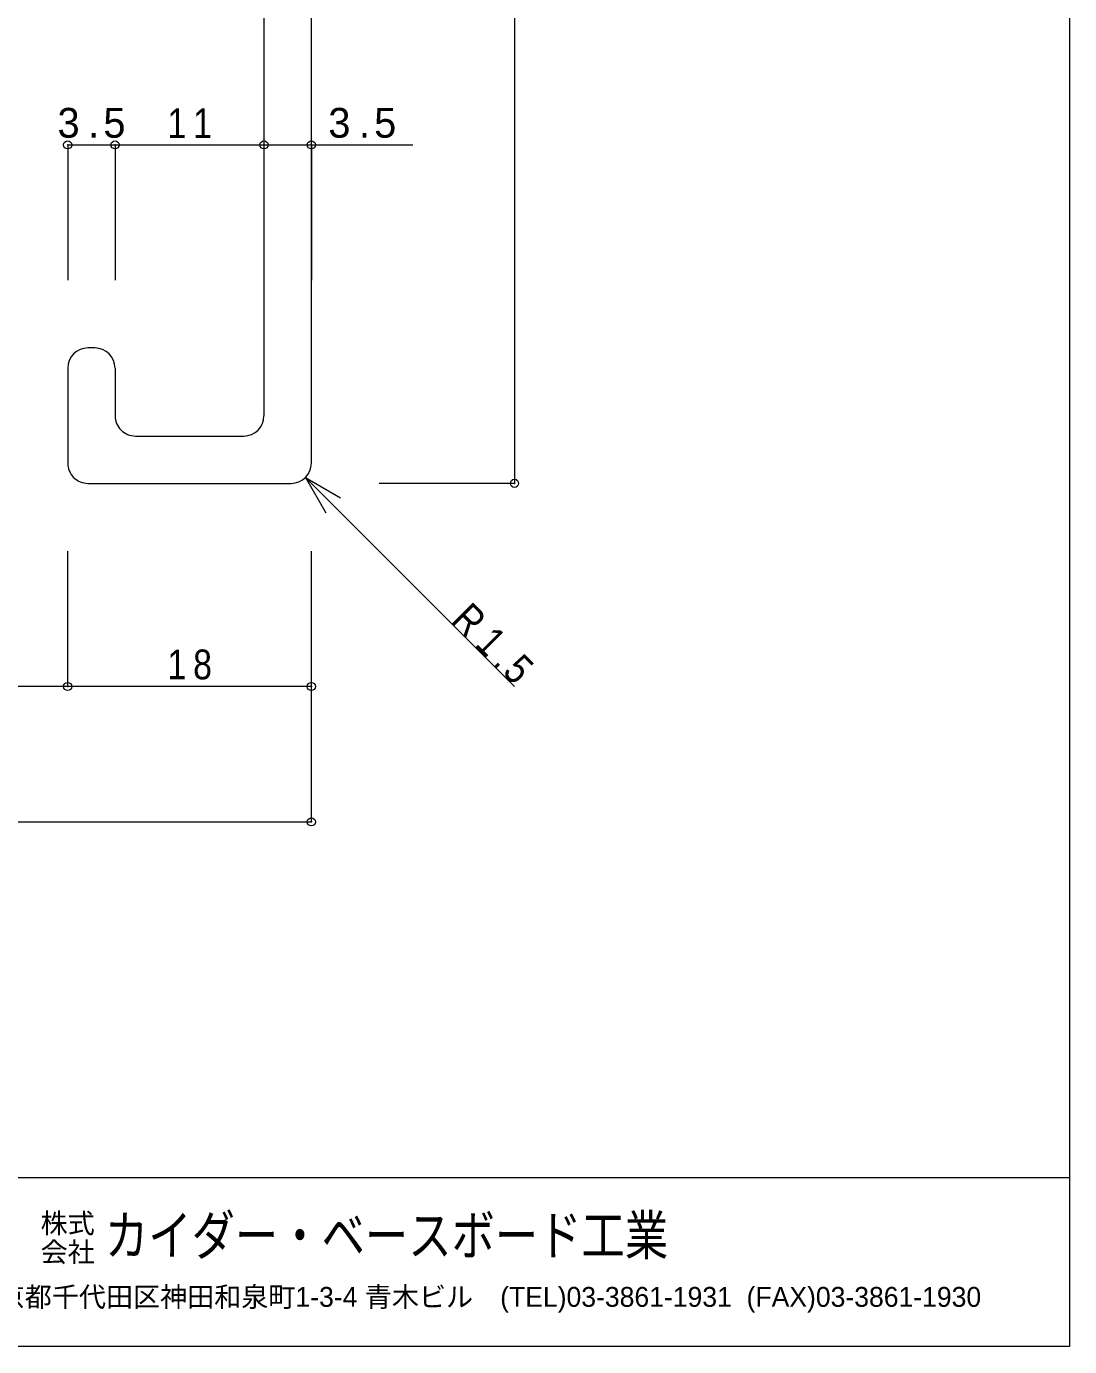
# Model space of a CAD drawing. Units: millimetres at full size, sheet at 1:1; details may follow other scales. Extents: x -141 to 141, y -98 to 98.
# Drawn here: x 64 to 141, y -97.5 to 0 of the extents above; entities that cross this region are included whole.
import ezdxf
from ezdxf.enums import TextEntityAlignment as Align

# ---------------------------------------------------------------- set-up
doc = ezdxf.new("R2010")
doc.units = ezdxf.units.MM
doc.header["$PDMODE"] = 32
doc.header["$PDSIZE"] = 0.6
for name, color, linetype, lineweight in [('0-0_ＫＢ製品', 2, 'Continuous', 9), ('0-3_寸法', 4, 'Continuous', 9), ('0-4_引出線字', 4, 'Continuous', 9), ('F-0_図面枠', 5, 'Continuous', 9), ('F-5_F-5ﾚｲﾔ', 7, 'Continuous', 9)]:
    doc.layers.add(name, color=color, linetype=linetype, lineweight=lineweight)
doc.layers.add('0-5_文字', color=7, linetype='Continuous')
doc.styles.add('HG創英角ｺﾞｼｯｸUB', font='')
doc.styles.add('HGｺﾞｼｯｸM', font='')
doc.styles.add('ＭＳ ゴシック', font='')
doc.styles.get('HG創英角ｺﾞｼｯｸUB').set_extended_font_data('HG創英角ｺﾞｼｯｸUB')
doc.styles.get('HGｺﾞｼｯｸM').set_extended_font_data('HGｺﾞｼｯｸM')
doc.styles.get('ＭＳ ゴシック').set_extended_font_data('MS Gothic')

msp = doc.modelspace()

# ---------------------------------------------------------------- linework, layer by layer
at = {"layer": '0-0_ＫＢ製品'}
for p, q in [((85, -32.25), (85, 46.55)), ((81.5, 41.25), (81.5, -28.75)), ((69, -23.75), (68.5, -23.75)), ((67, -25.25), (67, -32.25)), ((70.5, -25.25), (70.5, -28.75)), ((72, -30.25), (72, -30.25)), ((72, -30.25), (80, -30.25)), ((68.5, -33.75), (83.5, -33.75))]:
    msp.add_line(p, q, dxfattribs=at)
for centre, start, end in [((68.5, -25.25), 90, 180), ((69, -25.25), 0, 90), ((72, -28.75), 179.99998, 269.99998), ((80, -28.75), 270, 0), ((68.5, -32.25), 179.99998, 269.99998), ((83.5, -32.25), 270, 0)]:
    msp.add_arc(centre, 1.5, start, end, dxfattribs=at)
at = {"layer": '0-3_寸法'}
for p, q in [((100, 46.25), (100, -33.75)), ((67, -8.75), (70.5, -8.75)), ((67, -8.75), (67, -18.75)), ((70.5, -8.75), (70.5, -18.75)), ((70.5, -8.75), (81.5, -8.75)), ((81.5, -8.75), (81.5, -18.75)), ((81.5, -8.75), (92.5, -8.75)), ((85, -8.75), (85, -18.75)), ((100, -33.75), (90, -33.75)), ((67, -48.75), (67, -38.75)), ((85, -48.75), (85, -38.75)), ((67, -48.75), (13, -48.75)), ((85, -48.75), (67, -48.75)), ((85, -58.75), (85, -48.75)), ((-85, -58.75), (85, -58.75))]:
    msp.add_line(p, q, dxfattribs=at)
for p in [(67, -8.75), (70.5, -8.75), (81.5, -8.75), (85, -8.75), (100, -33.75), (67, -48.75), (85, -48.75), (85, -58.75)]:
    msp.add_point(p, dxfattribs=at)
at = {"layer": '0-4_引出線字'}
for p, q in [((84.557, -33.314), (99.992, -48.75)), ((84.561, -33.318), (86.061, -35.916)), ((84.561, -33.318), (87.159, -34.818))]:
    msp.add_line(p, q, dxfattribs=at)
at = {"layer": 'F-0_図面枠'}
for p, q in [((141, 97.5), (141, -97.5)), ((-141, -85), (141, -85)), ((141, -97.5), (-141, -97.5))]:
    msp.add_line(p, q, dxfattribs=at)

# ---------------------------------------------------------------- texts
at = {"layer": '0-3_寸法', "color": 7, "char_height": 2.199, "attachment_point": 7, "style": 'HGｺﾞｼｯｸM'}
for s, insert in [('\\T1.38;3.5', (66.25, -8.25)), ('\\T1.36;\\W0.85;11', (74.375, -8.25)), ('\\T1.38;3.5', (86.25, -8.25)), ('\\T1.36;\\W0.85;18', (74.375, -48.25))]:
    msp.add_mtext(s, dxfattribs=dict(at, insert=insert))
at = {"layer": '0-5_文字', "insert": (95.22, -43.977), "char_height": 2.199, "attachment_point": 7, "rotation": 315, "style": 'HGｺﾞｼｯｸM'}
msp.add_mtext('\\T1.38;\\W0.85;R1.5', dxfattribs=at)
at = {"layer": 'F-5_F-5ﾚｲﾔ'}
for s, style, p in [('株式', 'ＭＳ ゴシック', (65, -89.562)), ('会社', 'ＭＳ ゴシック', (65, -91.688)), ('〒101-0024 東京都千代田区神田和泉町1-3-4 青木ビル\u3000(TEL)03-3861-1931  (FAX)03-3861-1930', 'HGｺﾞｼｯｸM', (49, -95))]:
    msp.add_text(s, height=1.466, dxfattribs=dict(at, style=style)).set_placement(p, align=Align.BOTTOM_LEFT)
at = {"layer": 'F-5_F-5ﾚｲﾔ', "style": 'HG創英角ｺﾞｼｯｸUB', "width": 0.8}
msp.add_text('カイダー・ベースボード工業', height=2.933, dxfattribs=at).set_placement((69.75, -91.625), align=Align.BOTTOM_LEFT)

doc.saveas('drawing.dxf')
